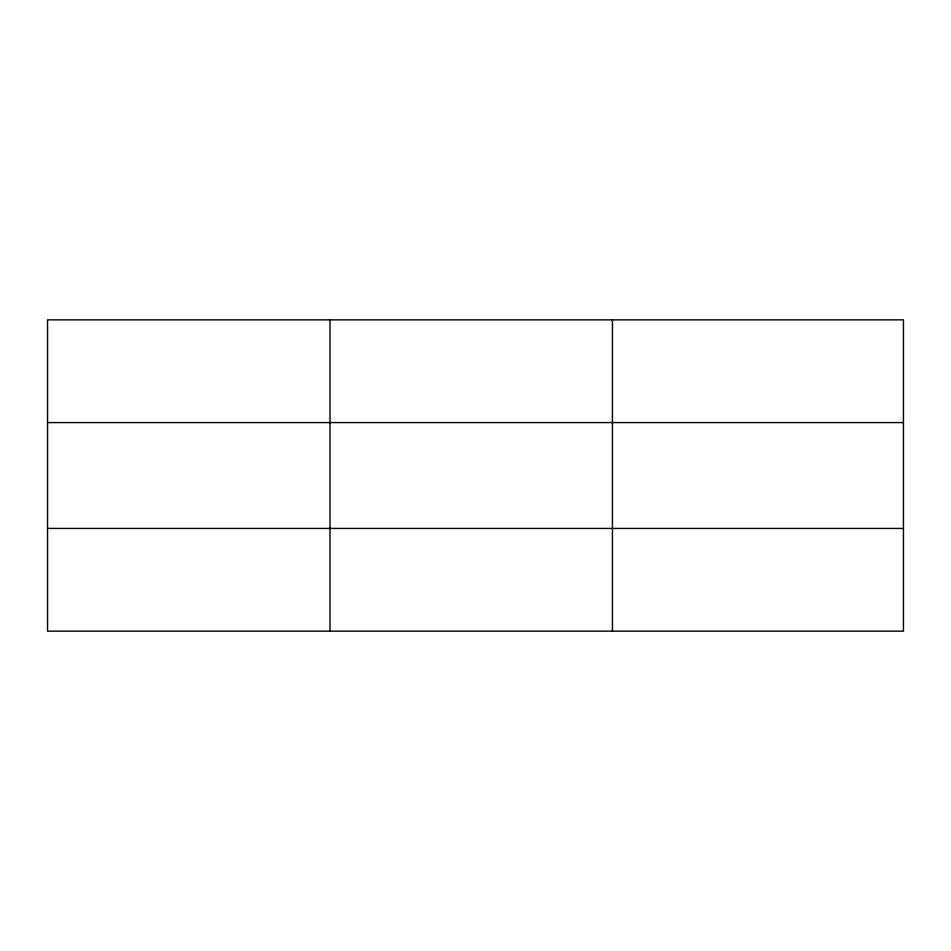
<?xml version="1.0" encoding="UTF-8"?>
<svg xmlns="http://www.w3.org/2000/svg" width="951" height="951" viewBox="0 0 951 951"><rect width="100%" height="100%" fill="white"/><g stroke="black" fill="none" stroke-linecap="round" stroke-linejoin="round"><path stroke-width="1.43" d="M329.997 631.143L329.997 319.857M612.444 631.143L612.444 319.857M903.45 528.423L903.45 631.143L47.55 631.143L47.55 319.857L903.45 319.857L903.45 528.423L47.55 528.423M47.55 422.577L903.45 422.577"/></g></svg>
